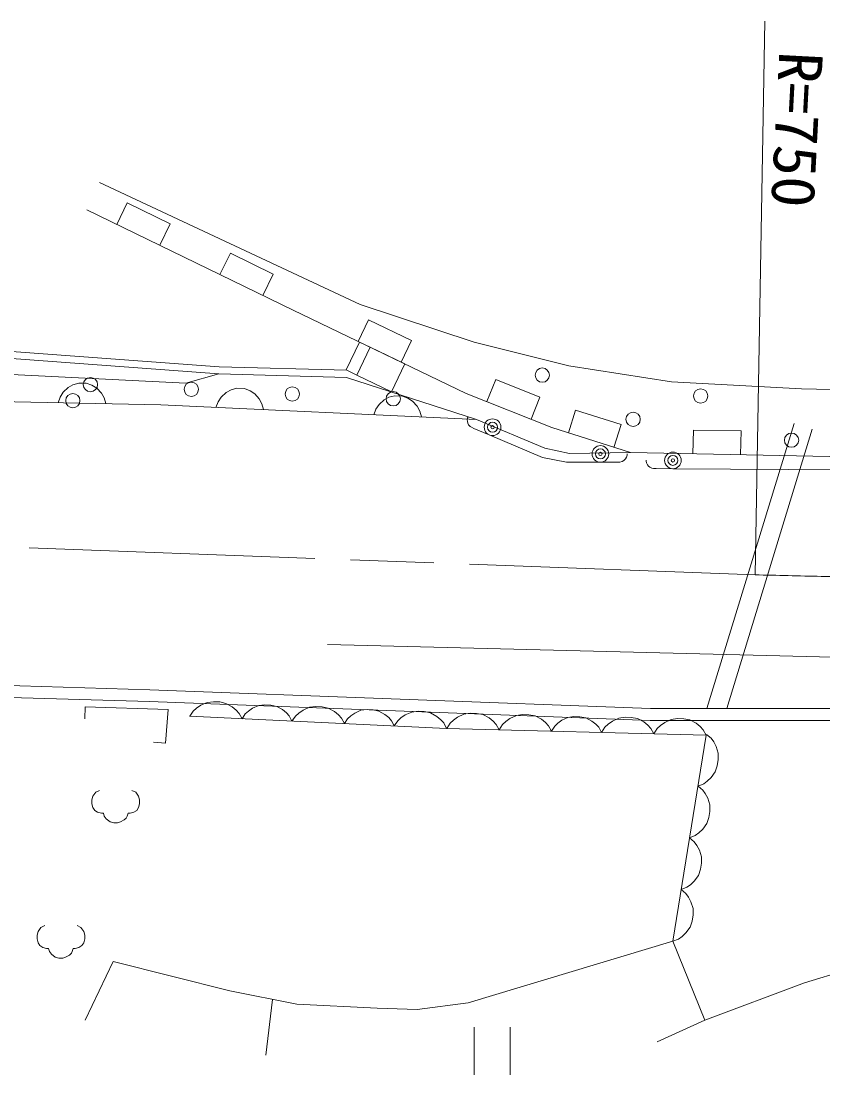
# Model space of a CAD drawing. Units: millimetres, scale not verified. Extents: x 40000 to 680000, y 20000 to 380000.
# Drawn here: x 192692 to 226363, y 266899 to 311136 of the extents above; entities that cross this region are included whole.
import ezdxf
from ezdxf.enums import TextEntityAlignment as Align

# ---------------------------------------------------------------- set-up
doc = ezdxf.new("R2010")
doc.units = ezdxf.units.MM
doc.header["$LTSCALE"] = 1000
doc.linetypes.add('CHAIN', pattern=[18.5, 12, -1.5, 3.5, -1.5])
for name, color, linetype, lineweight in [('M-BGD', 7, 'Continuous', 13), ('M-BMK', 2, 'CHAIN', 13), ('M-STR-HTXT', 7, 'Continuous', 13), ('M-STR-STRC', 7, 'Continuous', 13)]:
    doc.layers.add(name, color=color, linetype=linetype, lineweight=lineweight)
doc.styles.add('ＭＳ ゴシック', font='')
doc.styles.get('ＭＳ ゴシック').set_extended_font_data('MS Gothic')

msp = doc.modelspace()

# ---------------------------------------------------------------- linework, layer by layer
at = {"layer": 'M-BGD'}
for p, q in [((195990, 304365), (206933, 299243)), ((197151, 303500), (196713, 302600)), ((198949, 302625), (197151, 303500)), ((204111, 299004), (195447, 303216)), ((198512, 301726), (198949, 302625)), ((201483, 301393), (201045, 300494)), ((203281, 300519), (201483, 301393)), ((202844, 299620), (203281, 300519)), ((206933, 299243), (211719, 297664)), ((211386, 295509), (204111, 299004)), ((207280, 298591), (206847, 297690)), ((209083, 297725), (207280, 298591)), ((208650, 296824), (209083, 297725)), ((201014, 296623), (191098, 297357)), ((206901, 297664), (206338, 296492)), ((207352, 297447), (206789, 296275)), ((206789, 296275), (207352, 297447)), ((207352, 297447), (206901, 297664)), ((208805, 296749), (207352, 297447)), ((211719, 297664), (215692, 296658)), ((173572, 297233), (199611, 295940)), ((200999, 296323), (191079, 297058)), ((206368, 296480), (201014, 296623)), ((206338, 296492), (206789, 296275)), ((208242, 295577), (208805, 296749)), ((215692, 296658), (220000, 295988)), ((199611, 295940), (200999, 296323)), ((200999, 296323), (206360, 296180)), ((206360, 296180), (200999, 296323)), ((206360, 296180), (211817, 294409)), ((206789, 296275), (208242, 295577)), ((212624, 296091), (212253, 295163)), ((214481, 295349), (212624, 296091)), ((220000, 295988), (225457, 295701)), ((198558, 295031), (172124, 295557)), ((194463, 295552), (194339, 295355)), ((194667, 295748), (194463, 295552)), ((194869, 295864), (194667, 295748)), ((195111, 295940), (194869, 295864)), ((195431, 295933), (195111, 295940)), ((195669, 295849), (195431, 295933)), ((195867, 295725), (195669, 295849)), ((196063, 295521), (195867, 295725)), ((196178, 295318), (196063, 295521)), ((201304, 295543), (201094, 295352)), ((201509, 295653), (201304, 295543)), ((201752, 295722), (201509, 295653)), ((202072, 295707), (201752, 295722)), ((202308, 295616), (202072, 295707)), ((202502, 295486), (202308, 295616)), ((214977, 294073), (211386, 295509)), ((225457, 295701), (233068, 295509)), ((194339, 295355), (194254, 295117)), ((196254, 295077), (196178, 295318)), ((200965, 295158), (200874, 294922)), ((201094, 295352), (200965, 295158)), ((202693, 295277), (202502, 295486)), ((202803, 295072), (202693, 295277)), ((202872, 294828), (202803, 295072)), ((207933, 295232), (207724, 295041)), ((208139, 295342), (207933, 295232)), ((208382, 295411), (208139, 295342)), ((208702, 295396), (208382, 295411)), ((208938, 295305), (208702, 295396)), ((209132, 295175), (208938, 295305)), ((209322, 294966), (209132, 295175)), ((214110, 294420), (214481, 295349)), ((211817, 294409), (198558, 295031)), ((207595, 294847), (207504, 294611)), ((207724, 295041), (207595, 294847)), ((209433, 294761), (209322, 294966)), ((209501, 294517), (209433, 294761)), ((215979, 294803), (215675, 293851)), ((217884, 294196), (215979, 294803)), ((211428, 294417), (211443, 294487)), ((211434, 294323), (211428, 294417)), ((211451, 294255), (211434, 294323)), ((211443, 294487), (211459, 294525)), ((211486, 294194), (211451, 294255)), ((211547, 294123), (211486, 294194)), ((211817, 294409), (214686, 293213)), ((217581, 293243), (217884, 294196)), ((221491, 282283), (225151, 294241)), ((211606, 294083), (211547, 294123)), ((211709, 294039), (211606, 294083)), ((212354, 293766), (211709, 294039)), ((214585, 292819), (212354, 293766)), ((218279, 293020), (214977, 294073)), ((220925, 293968), (220905, 292968)), ((222924, 293929), (220925, 293968)), ((222327, 282283), (225915, 294007)), ((222905, 292929), (222924, 293929)), ((214686, 293213), (215725, 292989)), ((215725, 292989), (218279, 293020)), ((218139, 292910), (218111, 292826)), ((218139, 292966), (218139, 292910)), ((232781, 292733), (218279, 293020)), ((215599, 292616), (214585, 292819)), ((217019, 292616), (215599, 292616)), ((217719, 292616), (217019, 292616)), ((217831, 292616), (217719, 292616)), ((217929, 292644), (217831, 292616)), ((217999, 292686), (217929, 292644)), ((218069, 292756), (217999, 292686)), ((218111, 292826), (218069, 292756)), ((218944, 292660), (218944, 292702)), ((218957, 292590), (218944, 292660)), ((218999, 292506), (218957, 292590)), ((219041, 292449), (218999, 292506)), ((219096, 292407), (219041, 292449)), ((219180, 292365), (219096, 292407)), ((219250, 292350), (219180, 292365)), ((219362, 292350), (219250, 292350)), ((220062, 292346), (219362, 292350)), ((231962, 292278), (220062, 292346)), ((169176, 283914), (198098, 283069)), ((169161, 283414), (198081, 282570)), ((198098, 283069), (219117, 282283)), ((195384, 282346), (195368, 281846)), ((195384, 282346), (198869, 282233)), ((198081, 282570), (219107, 281783)), ((198869, 282233), (198757, 280828)), ((200053, 282291), (199915, 282166)), ((200235, 282415), (200053, 282291)), ((200505, 282534), (200235, 282415)), ((200771, 282566), (200505, 282534)), ((201035, 282554), (200771, 282566)), ((201296, 282497), (201035, 282554)), ((201554, 282353), (201296, 282497)), ((201723, 282213), (201554, 282353)), ((202412, 282291), (202238, 282173)), ((202669, 282405), (202412, 282291)), ((202923, 282435), (202669, 282405)), ((203175, 282423), (202923, 282435)), ((203425, 282370), (203175, 282423)), ((203670, 282232), (203425, 282370)), ((204800, 282333), (204531, 282214)), ((205066, 282365), (204800, 282333)), ((205330, 282352), (205066, 282365)), ((205592, 282296), (205330, 282352)), ((205849, 282152), (205592, 282296)), ((207218, 282234), (206965, 282204)), ((207470, 282222), (207218, 282234)), ((219117, 282283), (230531, 282283)), ((210561, 281446), (199769, 281952)), ((199915, 282166), (199773, 281952)), ((201849, 282075), (201723, 282213)), ((201971, 281849), (201849, 282075)), ((202106, 282053), (201971, 281849)), ((202238, 282173), (202106, 282053)), ((203832, 282098), (203670, 282232)), ((203952, 281966), (203832, 282098)), ((204068, 281751), (203952, 281966)), ((204210, 281964), (204068, 281751)), ((204349, 282090), (204210, 281964)), ((204531, 282214), (204349, 282090)), ((206019, 282012), (205849, 282152)), ((206144, 281874), (206019, 282012)), ((206266, 281648), (206144, 281874)), ((206402, 281852), (206266, 281648)), ((206533, 281972), (206402, 281852)), ((206707, 282090), (206533, 281972)), ((206965, 282204), (206707, 282090)), ((207720, 282168), (207470, 282222)), ((207966, 282031), (207720, 282168)), ((208128, 281897), (207966, 282031)), ((208248, 281765), (208128, 281897)), ((208644, 281889), (208506, 281763)), ((208826, 282012), (208644, 281889)), ((209096, 282132), (208826, 282012)), ((209361, 282163), (209096, 282132)), ((209625, 282151), (209361, 282163)), ((209887, 282095), (209625, 282151)), ((210144, 281950), (209887, 282095)), ((210314, 281810), (210144, 281950)), ((210440, 281672), (210314, 281810)), ((210843, 281791), (210708, 281663)), ((211022, 281919), (210843, 281791)), ((211290, 282044), (211022, 281919)), ((211555, 282081), (211290, 282044)), ((211818, 282074), (211555, 282081)), ((212081, 282023), (211818, 282074)), ((212342, 281885), (212081, 282023)), ((212514, 281748), (212342, 281885)), ((213221, 281862), (213042, 281735)), ((213489, 281987), (213221, 281862)), ((213754, 282024), (213489, 281987)), ((214018, 282017), (213754, 282024)), ((214281, 281967), (214018, 282017)), ((214541, 281828), (214281, 281967)), ((214714, 281691), (214541, 281828)), ((215655, 281903), (215400, 281784)), ((215908, 281939), (215655, 281903)), ((216160, 281932), (215908, 281939)), ((216411, 281884), (216160, 281932)), ((216660, 281751), (216411, 281884)), ((217787, 281876), (217520, 281751)), ((218052, 281913), (217787, 281876)), ((218316, 281907), (218052, 281913)), ((218579, 281856), (218316, 281907)), ((218840, 281717), (218579, 281856)), ((219987, 281820), (219719, 281694)), ((220252, 281857), (219987, 281820)), ((220516, 281850), (220252, 281857)), ((220778, 281799), (220516, 281850)), ((221039, 281660), (220778, 281799)), ((208364, 281549), (208248, 281765)), ((208506, 281763), (208364, 281549)), ((210561, 281446), (210440, 281672)), ((221466, 281165), (210561, 281446)), ((210708, 281663), (210570, 281446)), ((212643, 281613), (212514, 281748)), ((212769, 281389), (212643, 281613)), ((212907, 281606), (212769, 281389)), ((213042, 281735), (212907, 281606)), ((214842, 281556), (214714, 281691)), ((214968, 281333), (214842, 281556)), ((215100, 281539), (214968, 281333)), ((215229, 281662), (215100, 281539)), ((215400, 281784), (215229, 281662)), ((216824, 281621), (216660, 281751)), ((216947, 281492), (216824, 281621)), ((217068, 281279), (216947, 281492)), ((217205, 281495), (217068, 281279)), ((217341, 281624), (217205, 281495)), ((217520, 281751), (217341, 281624)), ((219012, 281581), (218840, 281717)), ((219141, 281445), (219012, 281581)), ((219107, 281783), (230522, 281783)), ((219267, 281222), (219141, 281445)), ((219405, 281438), (219267, 281222)), ((219540, 281567), (219405, 281438)), ((219719, 281694), (219540, 281567)), ((221211, 281524), (221039, 281660)), ((221340, 281389), (221211, 281524)), ((221466, 281165), (221340, 281389)), ((220061, 272509), (221466, 281165)), ((221667, 281029), (221471, 281195)), ((221776, 280878), (221667, 281029)), ((198757, 280828), (198258, 280868)), ((221878, 280683), (221776, 280878)), ((221966, 280401), (221878, 280683)), ((221925, 279873), (221967, 280134)), ((221967, 280134), (221966, 280401)), ((221667, 279380), (221839, 279620)), ((221839, 279620), (221925, 279873)), ((221357, 279118), (221508, 279228)), ((221508, 279228), (221667, 279380)), ((195828, 278762), (195708, 278602)), ((195988, 278842), (195828, 278762)), ((197508, 278762), (197348, 278842)), ((197628, 278602), (197508, 278762)), ((221119, 279023), (221357, 279118)), ((221315, 278858), (221119, 279023)), ((221424, 278706), (221315, 278858)), ((221526, 278512), (221424, 278706)), ((195708, 278602), (195668, 278442)), ((195668, 278442), (195668, 278282)), ((195668, 278282), (195708, 278122)), ((197668, 278442), (197628, 278602)), ((197628, 278122), (197668, 278282)), ((197668, 278282), (197668, 278442)), ((221614, 278230), (221526, 278512)), ((195708, 278122), (195788, 278002)), ((195788, 278002), (195908, 277922)), ((195908, 277922), (196068, 277882)), ((196068, 277882), (196148, 277882)), ((196148, 277882), (196188, 277762)), ((197148, 277762), (197188, 277882)), ((197188, 277882), (197268, 277882)), ((197268, 277882), (197428, 277922)), ((197428, 277922), (197548, 278002)), ((197548, 278002), (197628, 278122)), ((221573, 277702), (221615, 277962)), ((221615, 277962), (221614, 278230)), ((196188, 277762), (196268, 277642)), ((196268, 277642), (196428, 277522)), ((196428, 277522), (196588, 277482)), ((196588, 277482), (196748, 277482)), ((196748, 277482), (196868, 277522)), ((196868, 277522), (197028, 277602)), ((197028, 277602), (197108, 277682)), ((197108, 277682), (197148, 277762)), ((221314, 277209), (221487, 277448)), ((221487, 277448), (221573, 277702)), ((220766, 276852), (221004, 276947)), ((221004, 276947), (221156, 277056)), ((221156, 277056), (221314, 277209)), ((220962, 276686), (220766, 276852)), ((221071, 276535), (220962, 276686)), ((221173, 276340), (221071, 276535)), ((221261, 276058), (221173, 276340)), ((221262, 275791), (221261, 276058)), ((221220, 275530), (221262, 275791)), ((220962, 275037), (221134, 275276)), ((221134, 275276), (221220, 275530)), ((220414, 274680), (220652, 274775)), ((220652, 274775), (220803, 274884)), ((220803, 274884), (220962, 275037)), ((220610, 274515), (220414, 274680)), ((220719, 274363), (220610, 274515)), ((220821, 274168), (220719, 274363)), ((220909, 273887), (220821, 274168)), ((220910, 273619), (220909, 273887)), ((220868, 273358), (220910, 273619)), ((193524, 273085), (193404, 272925)), ((193684, 273165), (193524, 273085)), ((195204, 273085), (195044, 273165)), ((195324, 272925), (195204, 273085)), ((220609, 272865), (220782, 273105)), ((220782, 273105), (220868, 273358)), ((193404, 272925), (193364, 272765)), ((193364, 272765), (193364, 272605)), ((193364, 272605), (193404, 272445)), ((195364, 272765), (195324, 272925)), ((195324, 272445), (195364, 272605)), ((195364, 272605), (195364, 272765)), ((211461, 269923), (220061, 272509)), ((220061, 272509), (220299, 272604)), ((220061, 272509), (221410, 269192)), ((220299, 272604), (220451, 272713)), ((220451, 272713), (220609, 272865)), ((193404, 272445), (193484, 272325)), ((193484, 272325), (193604, 272245)), ((193604, 272245), (193764, 272205)), ((193764, 272205), (193844, 272205)), ((193844, 272205), (193884, 272085)), ((193884, 272085), (193964, 271965)), ((194804, 272005), (194844, 272085)), ((194844, 272085), (194884, 272205)), ((194884, 272205), (194964, 272205)), ((194964, 272205), (195124, 272245)), ((195124, 272245), (195244, 272325)), ((195244, 272325), (195324, 272445)), ((193964, 271965), (194124, 271845)), ((194124, 271845), (194284, 271805)), ((194284, 271805), (194444, 271805)), ((194444, 271805), (194564, 271845)), ((194564, 271845), (194724, 271925)), ((194724, 271925), (194804, 272005)), ((195384, 269192), (196564, 271665)), ((196564, 271665), (201455, 270429)), ((225590, 270762), (229468, 271942)), ((221410, 269192), (225590, 270762)), ((201455, 270429), (204265, 269867)), ((203243, 270071), (202965, 267727)), ((204265, 269867), (207638, 269698)), ((209325, 269642), (211461, 269923)), ((207638, 269698), (209325, 269642)), ((219408, 268289), (221410, 269192)), ((211712, 268899), (211712, 266899)), ((213232, 266899), (213232, 268899))]:
    msp.add_line(p, q, dxfattribs=at)
for centre, radius in [((214577, 296274), 300), ((195605, 295877), 300), ((199843, 295678), 300), ((194865, 295204), 300), ((204081, 295480), 300), ((208319, 295281), 300), ((221228, 295399), 300), ((218393, 294419), 300), ((212490, 294088), 350), ((212490, 294088), 210), ((212490, 294088), 70), ((225044, 293544), 300), ((217019, 292966), 350), ((217019, 292966), 210), ((217019, 292966), 70), ((220064, 292696), 350), ((220064, 292696), 210), ((220064, 292696), 70)]:
    msp.add_circle(centre, radius, dxfattribs=at)
at = {"layer": 'M-BMK'}
msp.add_line((223511, 287892), (169891, 289884), dxfattribs=at)
msp.add_arc((242474, 1037652), 750000, 268.55116, 271.95557, dxfattribs=at)
at = {"layer": 'M-STR-HTXT'}
msp.add_line((223511, 287892), (223928, 311136), dxfattribs=at)
at = {"layer": 'M-STR-STRC'}
msp.add_line((205563, 284973), (239631, 284108), dxfattribs=at)

# ---------------------------------------------------------------- texts
at = {"layer": 'M-STR-HTXT', "style": 'ＭＳ ゴシック', "width": 1.05}
msp.add_text('R=750', height=1833, rotation=267, dxfattribs=at).set_placement((223984, 309926), align=Align.BOTTOM_LEFT)

doc.saveas('drawing.dxf')
